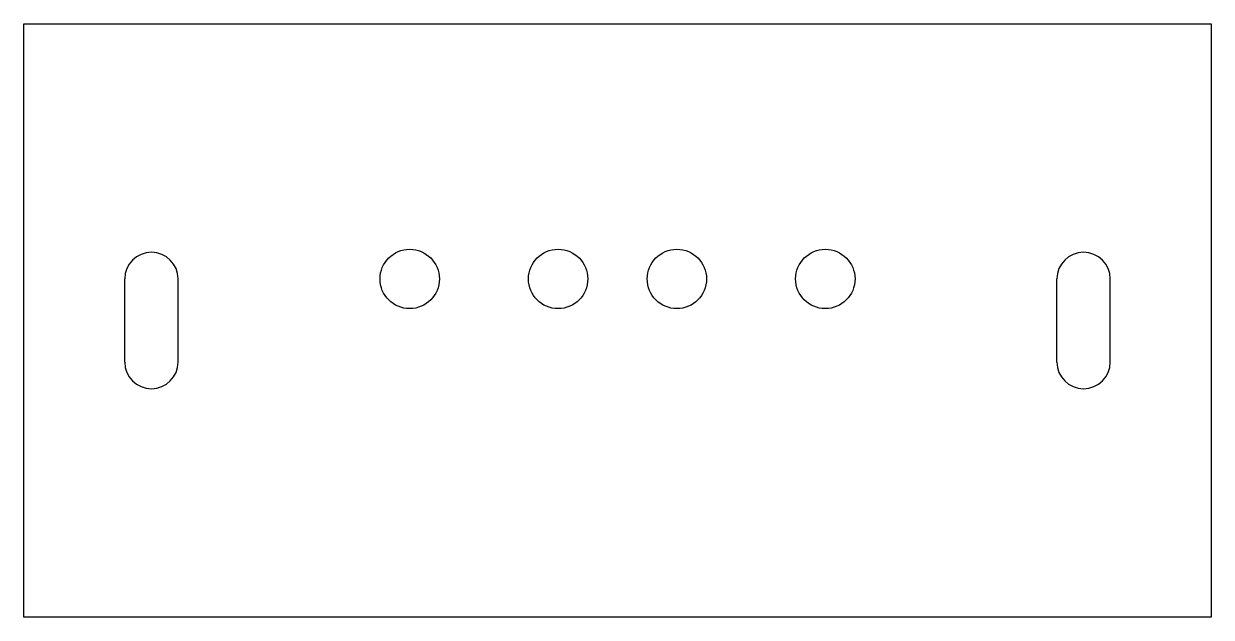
# Model space of a CAD drawing. Extents: x -10 to 10, y -5 to 5.
import ezdxf

# ---------------------------------------------------------------- set-up
doc = ezdxf.new("R2010")
doc.units = 0
doc.layers.get('0').update_dxf_attribs({"linetype": 'continuous'})

# ---------------------------------------------------------------- blocks, each defined once
blk = doc.blocks.new('POCKET')
at = {"color": 0}
for p, q in [((-10, 5), (10, 5)), ((-10, -5), (-10, 5)), ((10, 5), (10, -5)), ((-8.3, -0.7), (-8.3, 0.7)), ((-7.4, -0.7), (-7.4, 0.7)), ((7.4, -0.7), (7.4, 0.7)), ((8.3, -0.7), (8.3, 0.7)), ((10, -5), (-10, -5))]:
    blk.add_line(p, q, dxfattribs=at)
for centre in [(-3.5, 0.7), (-1, 0.7), (1, 0.7), (3.5, 0.7)]:
    blk.add_circle(centre, 0.5, dxfattribs=at)
for centre, start, end in [((-7.85, 0.7), 0, -180), ((7.85, 0.7), 0, -180), ((-7.85, -0.7), -180, 0), ((7.85, -0.7), -180, 0)]:
    blk.add_arc(centre, 0.45, start, end, dxfattribs=at)

msp = doc.modelspace()

# ---------------------------------------------------------------- block references
at = {"color": 0}
msp.add_blockref('POCKET', (0, 0), dxfattribs=at)

doc.saveas('drawing.dxf')
